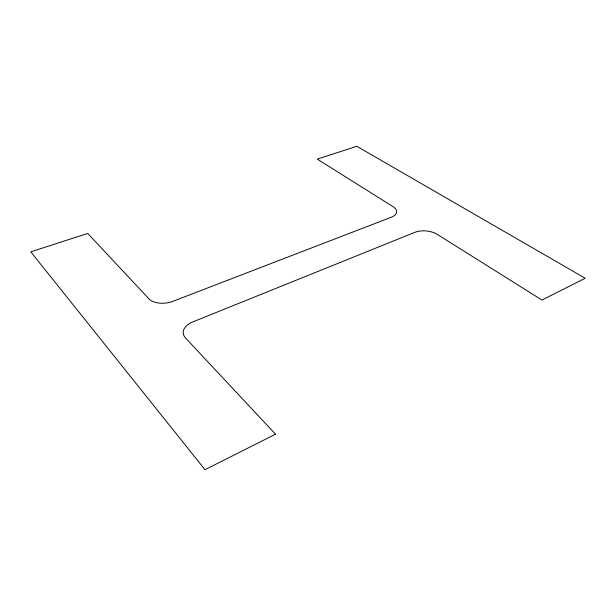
<?xml version="1.0" encoding="UTF-8"?>
<svg xmlns="http://www.w3.org/2000/svg" width="616" height="616" viewBox="0 0 616 616"><rect width="100%" height="100%" fill="white"/><g stroke="black" fill="none" stroke-linecap="round" stroke-linejoin="round"><path stroke-width="0.92" d="M275.521 434.195L204.997 469.7L30.8 251.844L87.734 233.418L148.933 298.852A17.618 10.041 -6.7 0 0 172.842 301.347L391.329 217.217A15.03 7.523 3 0 0 393.062 206.66L317.255 159.113L356.841 146.3L585.2 278.263L541.949 300.046L437.121 234.296A15.97 8.324 5 0 0 414.876 232.332L192.823 321.906A18.657 11.458 -5.7 0 0 185.485 337.93L275.521 434.195"/></g></svg>
